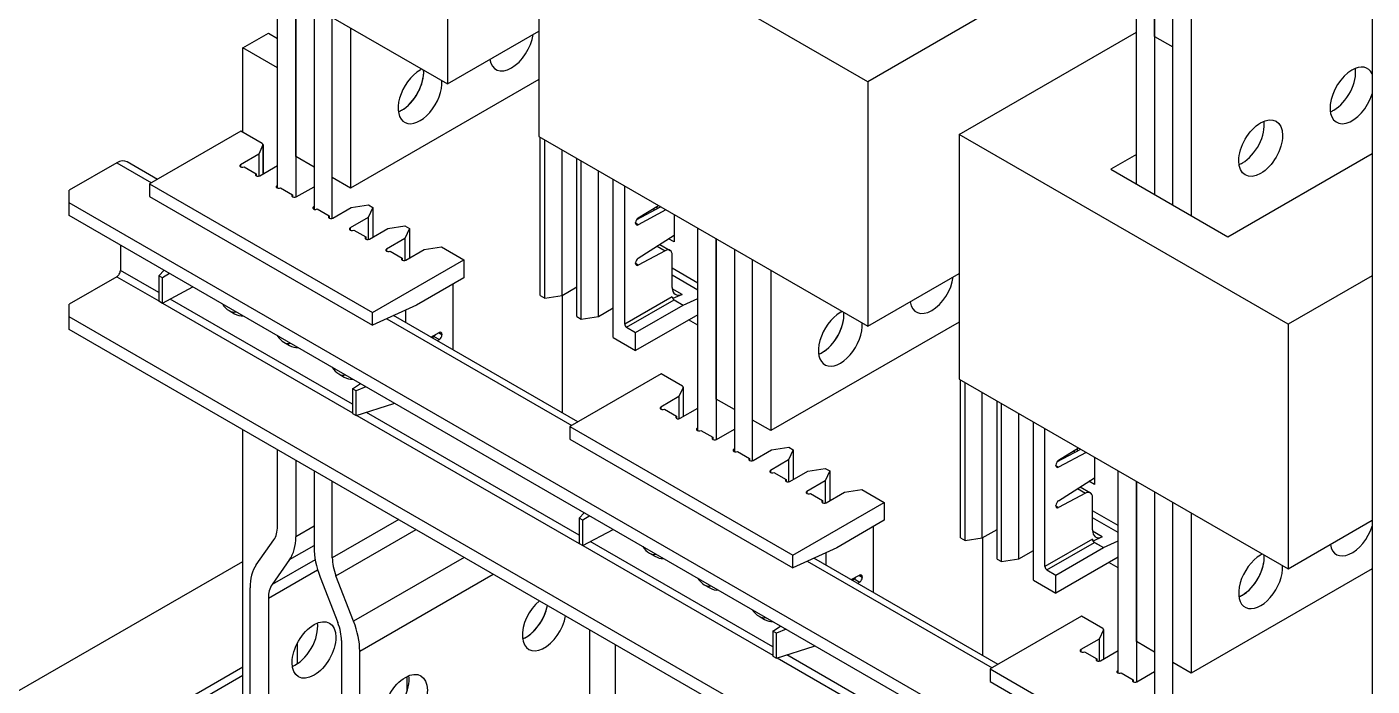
# Model space of a CAD drawing. Header units: millimetres. Extents: x -116965 to 323937, y 291661 to 566926.
# Drawn here: x -24791.2 to -24642.5, y 303399.8 to 303472.7 of the extents above; entities that cross this region are included whole.
import ezdxf

# ---------------------------------------------------------------- set-up
doc = ezdxf.new("R2010")
doc.units = ezdxf.units.MM
doc.layers.add('ALPHA', color=255, linetype='Continuous')

msp = doc.modelspace()

# ---------------------------------------------------------------- linework, layer by layer
at = {"layer": 'ALPHA'}
for p, q in [((-24642.467477, 303502.597717), (-24642.467477, 303036.028242)), ((-24666.509108, 303471.68749), (-24666.509108, 303501.081366)), ((-24664.488803, 303470.521066), (-24664.488803, 303499.914943)), ((-24744.694916, 303493.499611), (-24744.694916, 303466.438582)), ((-24781.060408, 303487.434208), (-24744.694916, 303466.438582)), ((-24698.227899, 303466.671867), (-24734.593391, 303487.667493)), ((-24734.593391, 303487.667493), (-24734.593391, 303460.606464)), ((-24668.529413, 303455.357556), (-24668.529413, 303484.51815)), ((-24670.549718, 303482.651872), (-24698.227899, 303466.671867)), ((-24666.509108, 303483.351726), (-24666.509108, 303454.191133)), ((-24664.488803, 303453.024709), (-24664.488803, 303482.185303)), ((-24662.468498, 303481.018879), (-24662.468498, 303451.858285)), ((-24763.483752, 303454.899291), (-24763.483752, 303477.286322)), ((-24761.463447, 303476.119898), (-24761.463447, 303453.896167)), ((-24761.463447, 303458.39026), (-24761.463447, 303476.119898)), ((-24759.443142, 303474.953474), (-24759.443142, 303452.566444)), ((-24759.443142, 303474.953474), (-24759.443142, 303457.223836)), ((-24757.422837, 303451.563319), (-24757.422837, 303473.787051)), ((-24757.422837, 303456.057412), (-24757.422837, 303473.787051)), ((-24767.322332, 303470.404424), (-24764.493905, 303472.037417)), ((-24764.493905, 303472.037417), (-24763.483752, 303471.454205)), ((-24755.402532, 303472.620627), (-24755.402532, 303454.890988)), ((-24744.694916, 303466.438582), (-24734.593391, 303472.2707)), ((-24688.126373, 303460.839748), (-24668.529413, 303472.154059)), ((-24666.509108, 303471.68749), (-24664.488803, 303470.521066)), ((-24767.322332, 303461.073034), (-24767.322332, 303470.404424)), ((-24763.483752, 303468.188218), (-24767.322332, 303470.404424)), ((-24734.593391, 303466.905152), (-24755.402532, 303454.890988)), ((-24698.227899, 303466.671867), (-24698.227899, 303439.610837)), ((-24767.524362, 303461.189676), (-24777.625888, 303455.357558)), ((-24765.16898, 303459.829796), (-24767.524362, 303461.189676)), ((-24734.593391, 303460.606464), (-24698.227899, 303439.610837)), ((-24734.439018, 303443.020983), (-24734.439018, 303460.517336)), ((-24733.939639, 303442.732666), (-24733.939639, 303460.22902)), ((-24651.760882, 303439.844122), (-24688.126373, 303460.839748)), ((-24688.126373, 303460.839748), (-24688.126373, 303433.778719)), ((-24765.564666, 303458.658537), (-24767.584971, 303457.492113)), ((-24765.095032, 303459.670459), (-24765.564666, 303458.658537)), ((-24765.564666, 303458.658537), (-24765.564666, 303456.214125)), ((-24765.095032, 303459.670459), (-24765.095032, 303456.456863)), ((-24765.085296, 303459.713153), (-24765.085296, 303456.462483)), ((-24732.027602, 303443.02846), (-24732.027602, 303459.125105)), ((-24668.529413, 303458.623544), (-24671.357841, 303456.99055)), ((-24658.427889, 303449.525438), (-24642.467477, 303458.740186)), ((-24781.262437, 303457.690405), (-24786.51523, 303454.657704)), ((-24781.262437, 303457.690405), (-24777.423857, 303455.4742)), ((-24776.754387, 303455.860719), (-24780.11958, 303457.803614)), ((-24767.584971, 303457.492113), (-24767.584971, 303457.258829)), ((-24767.18091, 303457.258829), (-24765.847509, 303456.488989)), ((-24765.443448, 303456.255704), (-24763.483752, 303457.387135)), ((-24759.443142, 303457.223836), (-24761.463447, 303458.39026)), ((-24730.398407, 303440.688135), (-24730.398407, 303458.184489)), ((-24729.899029, 303440.399819), (-24729.899029, 303457.896173)), ((-24765.847509, 303456.488989), (-24765.847509, 303456.255704)), ((-24755.402532, 303454.890988), (-24757.422837, 303456.057412)), ((-24727.986992, 303440.695612), (-24727.986992, 303456.792257)), ((-24726.357797, 303438.355288), (-24726.357797, 303455.851641)), ((-24671.357841, 303456.99055), (-24658.427889, 303449.525438)), ((-24786.51523, 303453.257995), (-24786.51523, 303454.657704)), ((-24777.625888, 303455.357558), (-24777.625888, 303453.95785)), ((-24777.625888, 303455.357558), (-24752.978166, 303441.127189)), ((-24763.483752, 303455.194259), (-24763.544361, 303455.159266)), ((-24763.544361, 303455.159266), (-24763.544361, 303454.925981)), ((-24763.1403, 303454.925981), (-24761.806899, 303454.156142)), ((-24761.806899, 303454.156142), (-24761.806899, 303453.922857)), ((-24761.402838, 303453.922857), (-24759.443142, 303455.054288)), ((-24725.097955, 303439.848789), (-24725.097955, 303455.124272)), ((-24642.467477, 303370.091986), (-24786.51523, 303453.257995)), ((-24786.51523, 303451.858287), (-24786.51523, 303453.257995)), ((-24777.625888, 303453.95785), (-24752.978166, 303439.727481)), ((-24759.443142, 303452.861411), (-24759.503751, 303452.826419)), ((-24759.503751, 303452.826419), (-24759.503751, 303452.593134)), ((-24757.362228, 303451.590009), (-24755.341923, 303452.756433)), ((-24755.341923, 303452.756433), (-24753.429885, 303453.052226)), ((-24752.930507, 303452.76391), (-24753.442836, 303451.659995)), ((-24753.429885, 303453.052226), (-24752.930507, 303452.76391)), ((-24752.930507, 303452.76391), (-24752.930507, 303449.48297)), ((-24723.77397, 303451.427118), (-24721.141572, 303452.840053)), ((-24723.593303, 303451.609694), (-24721.379232, 303452.977266)), ((-24721.865467, 303452.676931), (-24721.865467, 303452.451503)), ((-24721.530732, 303452.883688), (-24721.530732, 303452.631172)), ((-24642.467477, 303368.692278), (-24786.51523, 303451.858287)), ((-24759.09969, 303452.593134), (-24757.766289, 303451.823294)), ((-24757.766289, 303451.823294), (-24757.766289, 303451.590009)), ((-24753.442836, 303451.659995), (-24755.463141, 303450.493571)), ((-24753.442836, 303451.659995), (-24753.442836, 303449.215583)), ((-24720.535481, 303452.490125), (-24723.593376, 303450.848806)), ((-24719.643132, 303451.974928), (-24719.643132, 303448.942228)), ((-24755.463141, 303450.493571), (-24755.463141, 303450.260286)), ((-24755.05908, 303450.260286), (-24753.725679, 303449.490447)), ((-24753.321618, 303449.257162), (-24751.301312, 303450.423586)), ((-24751.301312, 303450.423586), (-24749.389275, 303450.719379)), ((-24748.889897, 303450.431063), (-24749.402226, 303449.327147)), ((-24749.389275, 303450.719379), (-24748.889897, 303450.431063)), ((-24748.889897, 303450.431063), (-24748.889897, 303447.150122)), ((-24723.885772, 303451.029702), (-24723.885772, 303451.091122)), ((-24723.593376, 303450.848806), (-24723.885585, 303451.017513)), ((-24723.599733, 303447.143017), (-24719.643132, 303449.684157)), ((-24717.016735, 303428.071546), (-24717.016735, 303450.458577)), ((-24780.858376, 303448.592301), (-24780.858376, 303445.792884)), ((-24753.725679, 303449.490447), (-24753.725679, 303449.257162)), ((-24749.402226, 303449.327147), (-24751.422531, 303448.160724)), ((-24751.422531, 303448.160724), (-24751.422531, 303447.927439)), ((-24749.402226, 303449.327147), (-24749.402226, 303446.882736)), ((-24747.260702, 303448.090738), (-24745.348665, 303448.386532)), ((-24745.348665, 303448.386532), (-24742.87664, 303446.959307)), ((-24721.510852, 303448.484608), (-24720.625081, 303447.973208)), ((-24721.220166, 303448.671301), (-24720.081856, 303448.014097)), ((-24719.643132, 303448.942228), (-24720.251468, 303449.293451)), ((-24714.99643, 303449.292153), (-24714.99643, 303427.068422)), ((-24714.99643, 303431.562515), (-24714.99643, 303449.292153)), ((-24752.978166, 303441.127189), (-24742.87664, 303446.959307)), ((-24751.01847, 303447.927439), (-24749.685068, 303447.157599)), ((-24749.685068, 303447.157599), (-24749.685068, 303446.924315)), ((-24749.281007, 303446.924315), (-24747.260702, 303448.090738)), ((-24742.87664, 303446.959307), (-24742.87664, 303444.971721)), ((-24720.625081, 303447.973208), (-24723.593303, 303446.379192)), ((-24719.845162, 303443.909092), (-24719.845162, 303447.490924)), ((-24712.976125, 303448.125729), (-24712.976125, 303425.738699)), ((-24712.976125, 303448.125729), (-24712.976125, 303430.396091)), ((-24710.95582, 303424.735574), (-24710.95582, 303446.959306)), ((-24710.95582, 303429.229667), (-24710.95582, 303446.959306)), ((-24776.615735, 303443.343394), (-24780.858376, 303445.792884)), ((-24776.615735, 303445.209672), (-24776.027899, 303445.803424)), ((-24776.211674, 303444.976387), (-24776.615735, 303445.209672)), ((-24776.615735, 303445.209672), (-24776.615735, 303442.410255)), ((-24775.437224, 303445.462397), (-24776.211674, 303444.976387)), ((-24723.885772, 303446.560048), (-24723.885772, 303446.628496)), ((-24723.593303, 303446.379192), (-24723.885588, 303446.547943)), ((-24717.016735, 303444.393175), (-24719.845162, 303446.026168)), ((-24717.016735, 303443.620138), (-24719.845162, 303445.253131)), ((-24708.935515, 303445.792882), (-24708.935515, 303428.063244)), ((-24698.227899, 303439.610837), (-24688.126373, 303445.442956)), ((-24642.467477, 303445.209672), (-24651.760882, 303439.844122)), ((-24781.262437, 303445.093029), (-24786.51523, 303442.060328)), ((-24781.262437, 303445.093029), (-24776.615735, 303442.410255)), ((-24776.211674, 303442.17697), (-24776.211674, 303444.976387)), ((-24776.211674, 303442.17697), (-24772.832255, 303443.958417)), ((-24742.87664, 303444.971721), (-24748.129433, 303441.93902)), ((-24744.088823, 303444.271867), (-24744.088823, 303437.001247)), ((-24732.027602, 303443.02846), (-24730.398407, 303443.969075)), ((-24718.759687, 303443.143751), (-24719.838522, 303443.766617)), ((-24776.615735, 303442.410255), (-24776.211674, 303442.17697)), ((-24755.200501, 303430.979303), (-24775.366819, 303442.622332)), ((-24734.439018, 303443.020983), (-24733.939639, 303442.732666)), ((-24733.939639, 303442.732666), (-24732.027602, 303443.02846)), ((-24731.966993, 303430.002705), (-24731.966993, 303443.063452)), ((-24719.845162, 303442.88149), (-24725.097955, 303439.848789)), ((-24724.895925, 303439.498861), (-24719.643132, 303442.531563)), ((-24718.759687, 303443.143751), (-24719.78294, 303442.677162)), ((-24719.657413, 303442.540392), (-24718.632979, 303441.948935)), ((-24719.643132, 303442.531563), (-24718.632979, 303441.948351)), ((-24718.632979, 303441.948935), (-24717.016735, 303442.68592)), ((-24786.51523, 303440.660619), (-24786.51523, 303442.060328)), ((-24776.211674, 303442.17697), (-24755.200501, 303430.046164)), ((-24768.837561, 303441.348809), (-24768.231469, 303440.998882)), ((-24748.129433, 303441.938436), (-24752.978166, 303439.727481)), ((-24752.978166, 303439.727481), (-24752.978166, 303441.127189)), ((-24730.28737, 303429.032974), (-24750.649756, 303440.789203)), ((-24749.349078, 303441.382295), (-24749.341617, 303441.377987)), ((-24749.341617, 303441.377987), (-24749.341617, 303440.033949)), ((-24748.129433, 303441.93902), (-24748.129433, 303441.938436)), ((-24727.986992, 303440.695612), (-24726.357797, 303441.636228)), ((-24723.885772, 303438.91565), (-24718.632979, 303441.948351)), ((-24717.016735, 303440.893904), (-24723.885772, 303436.928064)), ((-24718.632979, 303441.948351), (-24718.632979, 303441.948935)), ((-24786.51523, 303439.260911), (-24786.51523, 303440.660619)), ((-24642.467477, 303357.494611), (-24786.51523, 303440.660619)), ((-24642.467477, 303356.094902), (-24786.51523, 303439.260911)), ((-24751.397855, 303440.448081), (-24730.95684, 303428.646456)), ((-24730.398407, 303440.688135), (-24729.899029, 303440.399819)), ((-24729.899029, 303440.399819), (-24727.986992, 303440.695612)), ((-24724.895925, 303439.498861), (-24723.885772, 303438.91565)), ((-24717.016735, 303439.727481), (-24718.026888, 303440.310692)), ((-24688.126373, 303440.077407), (-24708.935515, 303428.063244)), ((-24651.760882, 303439.844122), (-24651.760882, 303412.783092)), ((-24762.776645, 303437.849538), (-24762.170554, 303437.499611)), ((-24746.524874, 303438.407702), (-24745.593476, 303438.907888)), ((-24746.513189, 303438.400956), (-24746.513189, 303438.413977)), ((-24746.420929, 303438.347689), (-24746.193137, 303438.49399)), ((-24746.193137, 303438.49399), (-24745.587045, 303438.144063)), ((-24745.587045, 303438.144063), (-24745.814838, 303437.997762)), ((-24745.301006, 303438.658583), (-24745.665666, 303438.86912)), ((-24745.604243, 303438.902105), (-24745.301006, 303438.727031)), ((-24745.301006, 303438.727031), (-24745.301006, 303438.658583)), ((-24726.357797, 303438.355288), (-24723.885772, 303436.928064)), ((-24723.885772, 303436.928064), (-24723.885772, 303438.91565)), ((-24756.71573, 303434.350267), (-24756.109639, 303434.00034)), ((-24721.057345, 303434.361932), (-24731.158871, 303428.529813)), ((-24718.701963, 303433.002051), (-24721.057345, 303434.361932)), ((-24688.126373, 303433.778719), (-24651.760882, 303412.783092)), ((-24687.972, 303416.193238), (-24687.972, 303433.689591)), ((-24687.472622, 303415.904922), (-24687.472622, 303433.401275)), ((-24755.200501, 303432.708982), (-24754.323382, 303433.272315)), ((-24755.200501, 303432.708982), (-24755.200501, 303429.956928)), ((-24754.79644, 303432.475697), (-24755.200501, 303432.708982)), ((-24753.707967, 303432.917004), (-24754.79644, 303432.475697)), ((-24754.79644, 303429.723644), (-24754.79644, 303432.475697)), ((-24719.097649, 303431.830792), (-24721.117954, 303430.664368)), ((-24718.628015, 303432.842714), (-24719.097649, 303431.830792)), ((-24719.097649, 303431.830792), (-24719.097649, 303429.38638)), ((-24718.628015, 303432.842714), (-24718.628015, 303429.629118)), ((-24718.618279, 303432.885409), (-24718.618279, 303429.634738)), ((-24685.560585, 303416.200715), (-24685.560585, 303432.29736)), ((-24754.79644, 303429.723644), (-24750.634612, 303431.057169)), ((-24750.634612, 303431.057169), (-24750.634612, 303431.142602)), ((-24750.634612, 303431.057169), (-24750.557928, 303431.098329)), ((-24721.117954, 303430.664368), (-24721.117954, 303430.431084)), ((-24720.713893, 303430.431084), (-24719.380492, 303429.661244)), ((-24718.976431, 303429.427959), (-24717.016735, 303430.55939)), ((-24712.976125, 303430.396091), (-24714.99643, 303431.562515)), ((-24683.93139, 303413.86039), (-24683.93139, 303431.356744)), ((-24683.432012, 303413.572074), (-24683.432012, 303431.068428)), ((-24755.200501, 303429.956928), (-24754.79644, 303429.723644)), ((-24754.697043, 303429.755492), (-24730.148718, 303415.58251)), ((-24730.148718, 303416.515649), (-24753.657645, 303430.088534)), ((-24719.380492, 303429.661244), (-24719.380492, 303429.427959)), ((-24708.935515, 303428.063244), (-24710.95582, 303429.229667)), ((-24681.519975, 303413.867867), (-24681.519975, 303429.964513)), ((-24679.89078, 303411.527543), (-24679.89078, 303429.023897)), ((-24767.322332, 303332.299859), (-24767.322332, 303428.179886)), ((-24731.158871, 303428.529813), (-24731.158871, 303427.130105)), ((-24731.158871, 303428.529813), (-24706.511149, 303414.299444)), ((-24717.016735, 303428.366514), (-24717.077344, 303428.331521)), ((-24717.077344, 303428.331521), (-24717.077344, 303428.098236)), ((-24716.673283, 303428.098236), (-24715.339882, 303427.328397)), ((-24714.935821, 303427.095112), (-24712.976125, 303428.226543)), ((-24678.630938, 303413.021044), (-24678.630938, 303428.296527)), ((-24763.483752, 303417.490661), (-24763.483752, 303425.963681)), ((-24731.158871, 303427.130105), (-24706.511149, 303412.899736)), ((-24715.339882, 303427.328397), (-24715.339882, 303427.095112)), ((-24712.976125, 303426.033666), (-24713.036734, 303425.998674)), ((-24713.036734, 303425.998674), (-24713.036734, 303425.765389)), ((-24710.895211, 303424.762265), (-24708.874906, 303425.928688)), ((-24708.874906, 303425.928688), (-24706.962868, 303426.224482)), ((-24706.46349, 303425.936165), (-24706.975819, 303424.83225)), ((-24706.962868, 303426.224482), (-24706.46349, 303425.936165)), ((-24706.46349, 303425.936165), (-24706.46349, 303422.655225)), ((-24677.306953, 303424.599373), (-24674.674555, 303426.012308)), ((-24677.126286, 303424.781949), (-24674.912215, 303426.149521)), ((-24675.39845, 303425.849187), (-24675.39845, 303425.623758)), ((-24675.063715, 303426.055944), (-24675.063715, 303425.803427)), ((-24761.463447, 303424.797257), (-24761.463447, 303416.324237)), ((-24712.632673, 303425.765389), (-24711.299272, 303424.995549)), ((-24711.299272, 303424.995549), (-24711.299272, 303424.762265)), ((-24706.975819, 303424.83225), (-24708.996124, 303423.665826)), ((-24706.975819, 303424.83225), (-24706.975819, 303422.387838)), ((-24674.068463, 303425.662381), (-24677.126359, 303424.021062)), ((-24673.176115, 303425.147183), (-24673.176115, 303422.114483)), ((-24759.443142, 303423.630834), (-24759.443142, 303415.157813)), ((-24708.996124, 303423.665826), (-24708.996124, 303423.432542)), ((-24708.592063, 303423.432542), (-24707.258661, 303422.662702)), ((-24706.8546, 303422.429417), (-24704.834295, 303423.595841)), ((-24704.834295, 303423.595841), (-24702.922258, 303423.891634)), ((-24702.42288, 303423.603318), (-24702.935209, 303422.499403)), ((-24702.922258, 303423.891634), (-24702.42288, 303423.603318)), ((-24702.42288, 303423.603318), (-24702.42288, 303420.322378)), ((-24677.418755, 303424.201957), (-24677.418755, 303424.263377)), ((-24677.126359, 303424.021062), (-24677.418568, 303424.189769)), ((-24670.549718, 303401.243801), (-24670.549718, 303423.630832)), ((-24757.422837, 303413.99139), (-24757.422837, 303422.46441)), ((-24707.258661, 303422.662702), (-24707.258661, 303422.429417)), ((-24702.935209, 303422.499403), (-24704.955514, 303421.332979)), ((-24702.935209, 303422.499403), (-24702.935209, 303420.054991)), ((-24700.793685, 303421.262994), (-24698.881648, 303421.558787)), ((-24698.881648, 303421.558787), (-24696.409623, 303420.131563)), ((-24677.132716, 303420.315272), (-24673.176115, 303422.856412)), ((-24675.043835, 303421.656863), (-24674.158064, 303421.145463)), ((-24674.753149, 303421.843556), (-24673.614839, 303421.186353)), ((-24673.176115, 303422.114483), (-24673.784451, 303422.465706)), ((-24668.529413, 303422.464408), (-24668.529413, 303400.240677)), ((-24668.529413, 303404.73477), (-24668.529413, 303422.464408)), ((-24706.511149, 303414.299444), (-24696.409623, 303420.131563)), ((-24704.955514, 303421.332979), (-24704.955514, 303421.099694)), ((-24704.551453, 303421.099694), (-24703.218051, 303420.329855)), ((-24703.218051, 303420.329855), (-24703.218051, 303420.09657)), ((-24702.81399, 303420.09657), (-24700.793685, 303421.262994)), ((-24696.409623, 303420.131563), (-24696.409623, 303418.143977)), ((-24674.158064, 303421.145463), (-24677.126286, 303419.551447)), ((-24673.378145, 303417.081347), (-24673.378145, 303420.663179)), ((-24666.509108, 303421.297985), (-24666.509108, 303398.910954)), ((-24666.509108, 303421.297985), (-24666.509108, 303403.568346)), ((-24664.488803, 303397.90783), (-24664.488803, 303420.131561)), ((-24664.488803, 303402.401923), (-24664.488803, 303420.131561)), ((-24730.148718, 303418.381927), (-24729.560882, 303418.975679)), ((-24728.970207, 303418.634652), (-24729.744657, 303418.148642)), ((-24677.418755, 303419.732303), (-24677.418755, 303419.800752)), ((-24677.126286, 303419.551447), (-24677.418571, 303419.720198)), ((-24670.549718, 303417.56543), (-24673.378145, 303419.198424)), ((-24670.549718, 303416.792393), (-24673.378145, 303418.425386)), ((-24662.468498, 303418.965137), (-24662.468498, 303401.235499)), ((-24759.443142, 303417.490661), (-24761.463447, 303416.324237)), ((-24750.084986, 303418.2279), (-24757.422837, 303413.99139)), ((-24757.016833, 303412.007348), (-24748.163753, 303417.118675)), ((-24729.744657, 303418.148642), (-24730.148718, 303418.381927)), ((-24730.148718, 303418.381927), (-24730.148718, 303415.58251)), ((-24729.744657, 303415.349225), (-24729.744657, 303418.148642)), ((-24729.744657, 303415.349225), (-24726.365238, 303417.130673)), ((-24696.409623, 303418.143977), (-24701.662416, 303415.111275)), ((-24697.621806, 303417.444122), (-24697.621806, 303410.173502)), ((-24685.560585, 303416.200715), (-24683.93139, 303417.141331)), ((-24672.29267, 303416.316006), (-24673.371505, 303416.938872)), ((-24651.760882, 303412.783092), (-24642.467477, 303418.148642)), ((-24765.837536, 303413.204424), (-24763.889756, 303415.975432)), ((-24730.148718, 303415.58251), (-24729.744657, 303415.349225)), ((-24708.733484, 303404.151558), (-24728.899802, 303415.794587)), ((-24687.972, 303416.193238), (-24687.472622, 303415.904922)), ((-24687.472622, 303415.904922), (-24685.560585, 303416.200715)), ((-24685.499976, 303403.17496), (-24685.499976, 303416.235707)), ((-24673.378145, 303416.053745), (-24678.630938, 303413.021044)), ((-24678.428908, 303412.671117), (-24673.176115, 303415.703818)), ((-24672.29267, 303416.316006), (-24673.315923, 303415.849417)), ((-24673.190396, 303415.712647), (-24672.165962, 303415.12119)), ((-24673.176115, 303415.703818), (-24672.165962, 303415.120606)), ((-24672.165962, 303415.12119), (-24670.549718, 303415.858175)), ((-24762.140121, 303413.798856), (-24759.443142, 303415.355957)), ((-24742.842321, 303414.046345), (-24755.069053, 303406.987238)), ((-24729.744657, 303415.349225), (-24708.733484, 303403.218419)), ((-24722.370544, 303414.521065), (-24721.764452, 303414.171138)), ((-24701.662416, 303415.110691), (-24706.511149, 303412.899736)), ((-24706.511149, 303412.899736), (-24706.511149, 303414.299444)), ((-24683.820353, 303402.20523), (-24704.182739, 303413.961459)), ((-24702.882061, 303414.55455), (-24702.874599, 303414.550243)), ((-24702.874599, 303414.550243), (-24702.874599, 303413.206204)), ((-24701.662416, 303415.111275), (-24701.662416, 303415.110691)), ((-24681.519975, 303413.867867), (-24679.89078, 303414.808483)), ((-24677.418755, 303412.087905), (-24672.165962, 303415.120606)), ((-24670.549718, 303414.066159), (-24677.418755, 303410.100319)), ((-24672.165962, 303415.120606), (-24672.165962, 303415.12119)), ((-24865.71119, 303356.794756), (-24767.322332, 303413.59959)), ((-24764.493905, 303409.512619), (-24759.045052, 303412.658516)), ((-24762.140121, 303413.798856), (-24764.0879, 303411.027848)), ((-24759.315813, 303413.783014), (-24764.0879, 303411.027848)), ((-24704.930838, 303413.620336), (-24684.489823, 303401.818711)), ((-24683.93139, 303413.86039), (-24683.432012, 303413.572074)), ((-24683.432012, 303413.572074), (-24681.519975, 303413.867867)), ((-24678.428908, 303412.671117), (-24677.418755, 303412.087905)), ((-24670.549718, 303412.899736), (-24671.559871, 303413.482948)), ((-24642.467477, 303412.783093), (-24662.468498, 303401.235499)), ((-24758.766468, 303411.851076), (-24756.818689, 303406.830967)), ((-24755.069053, 303406.987238), (-24757.016833, 303412.007348)), ((-24754.392379, 303403.680501), (-24739.640265, 303412.197638)), ((-24716.309628, 303411.021794), (-24715.703537, 303410.671866)), ((-24700.057857, 303411.579957), (-24699.126459, 303412.080143)), ((-24700.046172, 303411.573211), (-24700.046172, 303411.586232)), ((-24699.953912, 303411.519944), (-24699.72612, 303411.666245)), ((-24699.72612, 303411.666245), (-24699.120028, 303411.316318)), ((-24699.120028, 303411.316318), (-24699.347821, 303411.170017)), ((-24698.833989, 303411.830838), (-24699.198649, 303412.041375)), ((-24699.137226, 303412.07436), (-24698.833989, 303411.899286)), ((-24698.833989, 303411.899286), (-24698.833989, 303411.830838)), ((-24679.89078, 303411.527543), (-24677.418755, 303410.100319)), ((-24677.418755, 303410.100319), (-24677.418755, 303412.087905)), ((-24766.51421, 303372.891403), (-24766.51421, 303410.679043)), ((-24764.493905, 303409.512619), (-24764.493905, 303371.72498)), ((-24710.248713, 303407.522523), (-24709.642622, 303407.172595)), ((-24674.590328, 303407.534187), (-24684.691854, 303401.702068)), ((-24672.234946, 303406.174306), (-24674.590328, 303407.534187)), ((-24728.936535, 303380.5898), (-24728.936535, 303406.017836)), ((-24708.733484, 303405.881237), (-24707.856365, 303406.44457)), ((-24708.733484, 303405.881237), (-24708.733484, 303403.129184)), ((-24708.329423, 303405.647952), (-24708.733484, 303405.881237)), ((-24707.24095, 303406.08926), (-24708.329423, 303405.647952)), ((-24708.329423, 303402.895899), (-24708.329423, 303405.647952)), ((-24672.160997, 303406.01497), (-24672.630632, 303405.003047)), ((-24672.160997, 303406.01497), (-24672.160997, 303402.801373)), ((-24672.151262, 303406.057664), (-24672.151262, 303402.806994)), ((-24761.261417, 303402.295017), (-24761.261417, 303404.60349)), ((-24756.412684, 303404.846924), (-24756.412684, 303367.059285)), ((-24754.392379, 303365.892861), (-24754.392379, 303403.680501)), ((-24726.108108, 303385.255494), (-24726.108108, 303404.384843)), ((-24708.329423, 303402.895899), (-24704.167595, 303404.229424)), ((-24704.167595, 303404.229424), (-24704.167595, 303404.314857)), ((-24704.167595, 303404.229424), (-24704.090911, 303404.270584)), ((-24672.630632, 303405.003047), (-24674.650937, 303403.836624)), ((-24674.650937, 303403.836624), (-24674.650937, 303403.603339)), ((-24674.246876, 303403.603339), (-24672.913475, 303402.833499)), ((-24672.630632, 303405.003047), (-24672.630632, 303402.558636)), ((-24672.509414, 303402.600215), (-24670.549718, 303403.731646)), ((-24666.509108, 303403.568346), (-24668.529413, 303404.73477)), ((-24708.733484, 303403.129184), (-24708.329423, 303402.895899)), ((-24708.230026, 303402.927747), (-24683.681701, 303388.754765)), ((-24683.681701, 303389.687904), (-24707.190628, 303403.26079)), ((-24672.913475, 303402.833499), (-24672.913475, 303402.600215)), ((-24662.468498, 303401.235499), (-24664.488803, 303402.401923)), ((-24856.215756, 303350.612711), (-24767.322332, 303401.935353)), ((-24856.215756, 303349.679572), (-24767.322332, 303401.002214)), ((-24749.139586, 303399.300208), (-24749.139586, 303400.875835)), ((-24684.691854, 303401.702068), (-24684.691854, 303400.30236)), ((-24684.691854, 303401.702068), (-24660.044132, 303387.471699)), ((-24670.549718, 303401.538769), (-24670.610327, 303401.503776)), ((-24670.610327, 303401.503776), (-24670.610327, 303401.270492)), ((-24670.206266, 303401.270492), (-24668.872865, 303400.500652)), ((-24668.468804, 303400.267367), (-24666.509108, 303401.398798)), ((-24684.691854, 303400.30236), (-24660.044132, 303386.071991)), ((-24668.872865, 303400.500652), (-24668.872865, 303400.267367))]:
    msp.add_line(p, q, dxfattribs=at)
for centre, major_axis, start_param, end_param in [((-24737.623847, 303470.987635), (1.714286, 2.96923), 2.5236426967, 5.3303389372), ((-24747.725372, 303465.155517), (1.714286, 2.96923), 0.7853981634, 5.5850341275), ((-24749.745678, 303466.321941), (1.714286, 2.96923), 3.7717298997, 5.5850341275), ((-24749.745678, 303466.321941), (1.714286, 2.96923), 3.926990817, 5.5850341275), ((-24747.725372, 303465.155517), (1.714286, 2.96923), 0.6981511797, 0.7853981634), ((-24644.689813, 303465.155517), (1.714286, 2.96923), 0.7853981634, 5.0866492815), ((-24646.710118, 303466.321941), (1.714286, 2.96923), 3.926990817, 5.6530480611), ((-24644.689813, 303465.155517), (1.714286, 2.96923), 5.9089250061, 7.0685834706), ((-24749.745678, 303466.321941), (1.714286, 2.96923), 3.7717298997, 3.926990817), ((-24646.710118, 303466.321941), (1.714286, 2.96923), 3.7717298997, 3.926990817), ((-24654.791338, 303459.323398), (1.714286, 2.96923), 2.3561944902, 8.6393797974), ((-24656.811643, 303460.489822), (1.714286, 2.96923), 3.926990817, 5.6530480611), ((-24765.37101, 303459.713153), (-0.285714, 0), 2.8797932658, 3.926990817), ((-24781.262437, 303455.824127), (1.142857, 1.979487), 0, 0.7853981634), ((-24767.382941, 303457.375471), (-0.285714, 0), 5.4977871438, 8.6393797974), ((-24656.811643, 303460.489822), (1.714286, 2.96923), 3.7717298997, 3.926990817), ((-24765.645479, 303456.372347), (-0.285714, 0), 5.4977871438, 8.6393797974), ((-24763.342331, 303455.042624), (-0.285714, 0), 5.4977871438, 8.6393797974), ((-24761.604868, 303454.039499), (-0.285714, 0), 5.4977871438, 8.6393797974), ((-24759.301721, 303452.709776), (-0.285714, 0), 5.4977871438, 8.6393797974), ((-24757.564258, 303451.706652), (-0.285714, 0), 5.4977871438, 8.6393797974), ((-24723.582727, 303451.266086), (0.214286, 0.371154), 0.8203047484, 2.3561944902), ((-24755.26111, 303450.376929), (-0.285714, 0), 5.4977871438, 8.6393797974), ((-24723.582727, 303451.204666), (0.214286, 0.371154), 2.3561944902, 3.891842637), ((-24753.523648, 303449.373804), (-0.285714, 0), 5.4977871438, 8.6393797974), ((-24751.2205, 303448.044081), (-0.285714, 0), 5.4977871438, 8.6393797974), ((-24720.653284, 303447.024354), (0.571429, 0.989743), 5.4977871438, 7.0336768855), ((-24749.483038, 303447.040957), (-0.285714, 0), 5.4977871438, 8.6393797974), ((-24723.582727, 303446.80346), (0.214286, 0.371154), 0.8415466072, 2.3561944902), ((-24781.262437, 303445.559599), (0.285714, 0.494872), 3.926990817, 5.4977871438), ((-24723.582727, 303446.735012), (0.214286, 0.371154), 2.3561944902, 3.8920842319), ((-24718.632979, 303444.608946), (0.857143, 1.484615), 2.3561944902, 3.8222710619), ((-24691.15683, 303444.159891), (1.714286, 2.96923), 2.5236426967, 5.3303389372), ((-24719.643132, 303442.764848), (-0.142857, 0.247436), 0.7853981634, 2.2854457784), ((-24719.643132, 303442.764848), (-0.142857, 0.247436), 2.2854457784, 2.3561944902), ((-24768.837561, 303442.701861), (-0.828571, 1.435128), 1.6734785186, 3.0389104618), ((-24768.231469, 303443.051788), (-1.257143, 2.177435), 2.3561944902, 2.9066760324), ((-24750.5538, 303440.678133), (0.857143, 1.484615), 5.4977871438, 5.5032970467), ((-24701.258355, 303438.327772), (1.714286, 2.96923), 0.7853981634, 5.5850341275), ((-24703.27866, 303439.494196), (1.714286, 2.96923), 3.7717298997, 5.5850341275), ((-24703.27866, 303439.494196), (1.714286, 2.96923), 3.926990817, 5.5850341275), ((-24701.258355, 303438.327772), (1.714286, 2.96923), 0.6981511797, 0.7853981634), ((-24724.895925, 303439.732146), (-0.142857, 0.247436), 0.7853981634, 2.3561944902), ((-24762.776645, 303439.20259), (-0.828571, 1.435128), 1.6734785186, 3.0389104618), ((-24746.210144, 303438.833547), (0.214286, 0.371154), 3.9831392608, 4.6394310534), ((-24745.604052, 303438.552068), (0.214286, 0.371154), 5.4977871438, 7.0336768855), ((-24745.604052, 303438.483619), (0.214286, 0.371154), 3.9831392608, 5.4977871438), ((-24762.170554, 303439.552517), (-1.257143, 2.177435), 2.3561944902, 2.9066760324), ((-24703.27866, 303439.494196), (1.714286, 2.96923), 3.7717298997, 3.926990817), ((-24756.71573, 303435.703319), (-0.828571, 1.435128), 1.6734785186, 3.0389104618), ((-24756.109639, 303436.053246), (-1.257143, 2.177435), 2.3561944902, 2.9066760324), ((-24718.903993, 303432.885409), (-0.285714, 0), 2.8797932658, 3.926990817), ((-24720.915924, 303430.547726), (-0.285714, 0), 5.4977871438, 8.6393797974), ((-24719.178462, 303429.544602), (-0.285714, 0), 5.4977871438, 8.6393797974), ((-24716.875314, 303428.214879), (-0.285714, 0), 5.4977871438, 8.6393797974), ((-24715.137851, 303427.211754), (-0.285714, 0), 5.4977871438, 8.6393797974), ((-24712.834704, 303425.882031), (-0.285714, 0), 5.4977871438, 8.6393797974), ((-24711.097241, 303424.878907), (-0.285714, 0), 5.4977871438, 8.6393797974), ((-24677.11571, 303424.438341), (0.214286, 0.371154), 0.8203047484, 2.3561944902), ((-24708.794093, 303423.549184), (-0.285714, 0), 5.4977871438, 8.6393797974), ((-24677.11571, 303424.376921), (0.214286, 0.371154), 2.3561944902, 3.891842637), ((-24707.056631, 303422.54606), (-0.285714, 0), 5.4977871438, 8.6393797974), ((-24704.753483, 303421.216337), (-0.285714, 0), 5.4977871438, 8.6393797974), ((-24703.016021, 303420.213212), (-0.285714, 0), 5.4977871438, 8.6393797974), ((-24677.11571, 303419.975715), (0.214286, 0.371154), 0.8415466072, 2.3561944902), ((-24674.186267, 303420.196609), (0.571429, 0.989743), 5.4977871438, 7.0336768855), ((-24677.11571, 303419.907267), (0.214286, 0.371154), 2.3561944902, 3.8920842319), ((-24766.51421, 303419.240296), (-2.142857, 3.711537), 3.4033920414, 3.926990817), ((-24672.165962, 303417.781202), (0.857143, 1.484615), 2.3561944902, 3.8222710619), ((-24644.689813, 303417.332146), (1.714286, 2.96923), 2.5236426967, 5.0866492815), ((-24766.51421, 303419.240296), (-3.571429, 6.185896), 3.4033920414, 3.926990817), ((-24673.176115, 303415.937103), (-0.142857, 0.247436), 0.7853981634, 2.2854457784), ((-24673.176115, 303415.937103), (-0.142857, 0.247436), 2.2854457784, 2.3561944902), ((-24754.392379, 303412.241754), (-3.571429, 6.185896), 0.7853981634, 1.308996939), ((-24754.392379, 303412.241754), (-2.142857, 3.711537), 0.7853981634, 1.308996939), ((-24722.370544, 303415.874116), (-0.828571, 1.435128), 1.6734785186, 3.0389104618), ((-24721.764452, 303416.224043), (-1.257143, 2.177435), 2.3561944902, 2.9066760324), ((-24704.086783, 303413.850388), (0.857143, 1.484615), 5.4977871438, 5.5032970467), ((-24654.791338, 303411.500027), (1.714286, 2.96923), 0.7853981634, 5.5850341275), ((-24656.811643, 303412.666451), (1.714286, 2.96923), 3.7717298997, 5.5850341275), ((-24656.811643, 303412.666451), (1.714286, 2.96923), 3.926990817, 5.5850341275), ((-24654.791338, 303411.500027), (1.714286, 2.96923), 0.6981511797, 0.7853981634), ((-24761.463447, 303407.762984), (-3.571429, 6.185896), 0.2617993878, 0.7853981634), ((-24678.428908, 303412.904401), (-0.142857, 0.247436), 0.7853981634, 2.3561944902), ((-24761.463447, 303407.762984), (-2.142857, 3.711537), 0.2617993878, 0.7853981634), ((-24716.309628, 303412.374845), (-0.828571, 1.435128), 1.6734785186, 3.0389104618), ((-24699.743127, 303412.005802), (0.214286, 0.371154), 3.9831392608, 4.6394310534), ((-24699.137035, 303411.724323), (0.214286, 0.371154), 5.4977871438, 7.0336768855), ((-24699.137035, 303411.655875), (0.214286, 0.371154), 3.9831392608, 5.4977871438), ((-24715.703537, 303412.724772), (-1.257143, 2.177435), 2.3561944902, 2.9066760324), ((-24656.811643, 303412.666451), (1.714286, 2.96923), 3.7717298997, 3.926990817), ((-24733.987298, 303406.834333), (1.714286, 2.96923), 1.0118064608, 5.2713788464), ((-24736.007603, 303408.000756), (1.714286, 2.96923), 3.7717298996, 5.2713788464), ((-24736.007603, 303408.000756), (1.714286, 2.96923), 3.926990817, 5.2713788464), ((-24710.248713, 303408.875574), (-0.828571, 1.435128), 1.6734785186, 3.0389104618), ((-24759.443142, 303403.801631), (1.714286, 2.96923), 2.3561944902, 8.6393797974), ((-24761.463447, 303404.968055), (1.714286, 2.96923), 3.7717298997, 5.6530480611), ((-24759.443142, 303406.59656), (-2.142857, 3.711537), 3.926990817, 4.4505895926), ((-24759.443142, 303406.59656), (-3.571429, 6.185896), 3.926990817, 4.4505895926), ((-24709.642622, 303409.225501), (-1.257143, 2.177435), 2.3561944902, 2.9066760324), ((-24736.007603, 303408.000756), (1.714286, 2.96923), 3.7717298997, 3.926990817), ((-24672.436976, 303406.057664), (-0.285714, 0), 2.8797932658, 3.926990817), ((-24674.448907, 303403.719981), (-0.285714, 0), 5.4977871438, 8.6393797974), ((-24672.711444, 303402.716857), (-0.285714, 0), 5.4977871438, 8.6393797974), ((-24749.341617, 303397.969513), (1.714286, 2.96923), 2.3561944902, 8.6393797974), ((-24751.361922, 303399.135936), (1.714286, 2.96923), 3.926990817, 5.6530480611), ((-24670.408297, 303401.387134), (-0.285714, 0), 5.4977871438, 8.6393797974), ((-24668.670834, 303400.38401), (-0.285714, 0), 5.4977871438, 8.6393797974)]:
    msp.add_ellipse(centre, major_axis=major_axis, ratio=0.5773502692, start_param=start_param, end_param=end_param, dxfattribs=at)

doc.saveas('drawing.dxf')
